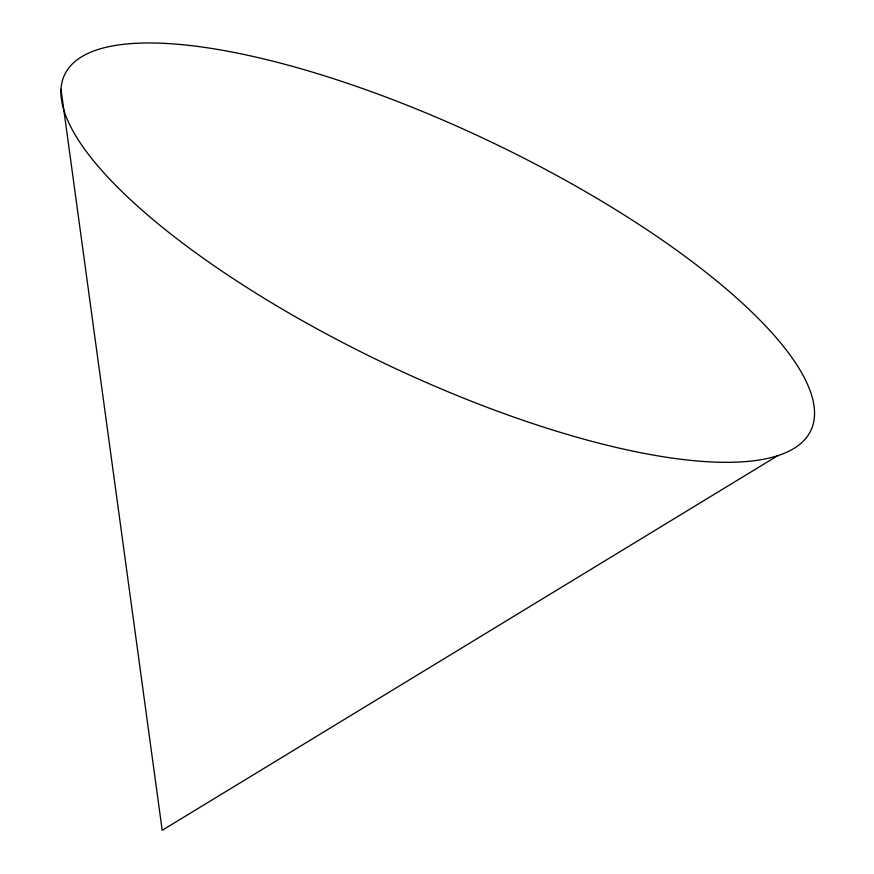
<?xml version="1.0" encoding="UTF-8"?>
<svg xmlns="http://www.w3.org/2000/svg" width="874" height="874" viewBox="0 0 874 874"><rect width="100%" height="100%" fill="white"/><g stroke="black" fill="none" stroke-linecap="round" stroke-linejoin="round"><path stroke-width="1.31" d="M777.729 455.682L162.203 830.3L61.005 89.279M196.563 253.405A413.336 122.863 25.5 0 0 809.051 433.854A413.336 122.863 25.5 0 0 307.582 70.685A413.336 122.863 25.5 0 0 196.563 253.405"/></g></svg>
